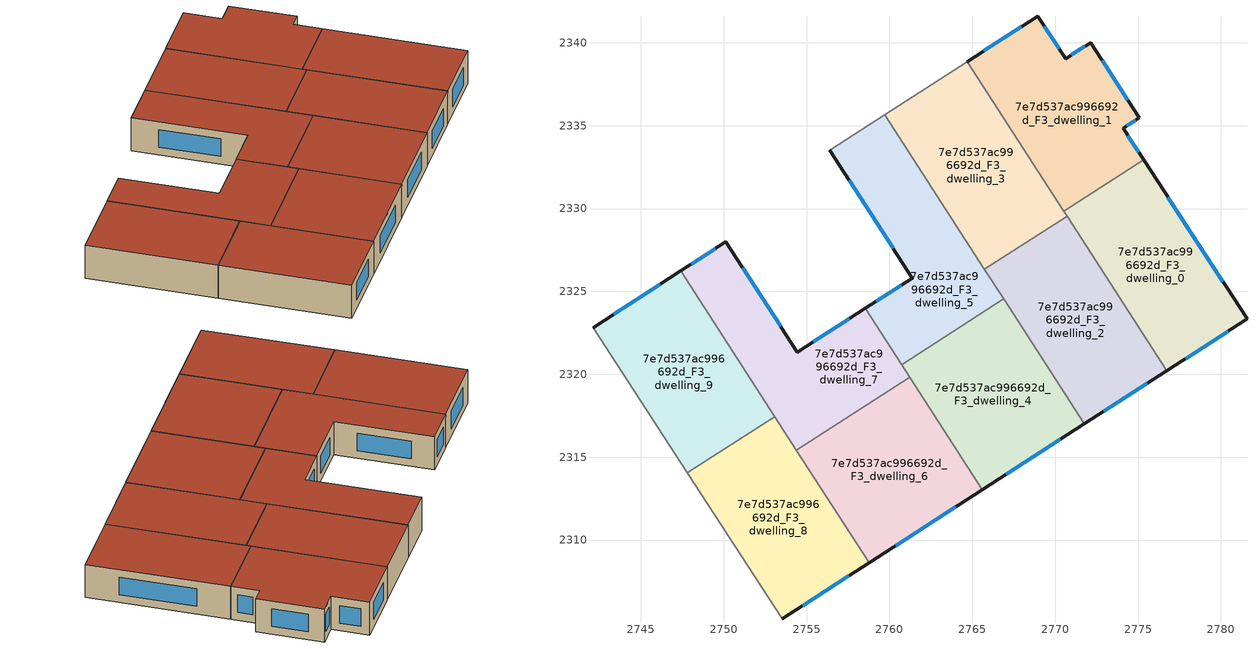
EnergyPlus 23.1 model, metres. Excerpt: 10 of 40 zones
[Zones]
7e7d537ac996692d_F3_dwelling_0
 floor to 7e7d537ac996692d_F2_dwelling_0 (EU_floor_Construction): 2775.33,2332.94 2781.57,2323.34 2776.73,2320.22 2770.52,2329.84 z9
 wall outside (EU_wall_Construction): 2776.73,2320.22 2781.57,2323.34 2775.33,2332.94 z9:12
 wall to 7e7d537ac996692d_F3_dwelling_1 (EU_wall_Construction): 2775.33,2332.94 2770.52,2329.84 z9:12
 wall to 7e7d537ac996692d_F3_dwelling_2 (EU_wall_Construction): 2770.71,2329.54 2776.73,2320.22 z9:12
 wall to 7e7d537ac996692d_F3_dwelling_3 (EU_wall_Construction): 2770.52,2329.84 2770.71,2329.54 z9:12
 window (EU_Window_Construction): 2780.11,2325.6 2776.8,2330.69 / 2777.87,2320.95 2780.44,2322.61 z9.7:11.3
 roof outside (EU_roof_Construction): 2781.57,2323.34 2775.33,2332.94 2770.52,2329.84 2776.73,2320.22 z12
7e7d537ac996692d_F3_dwelling_1
 floor to 7e7d537ac996692d_F2_dwelling_1 (EU_floor_Construction): 2772.14,2340.01 2775.08,2335.47 2774.1,2334.84 2775.33,2332.94 2770.52,2329.84 2764.7,2338.87 2768.96,2341.62 2770.63,2339.04 z9
 wall outside (EU_wall_Construction): 2775.33,2332.94 2774.1,2334.84 2775.08,2335.47 2772.14,2340.01 2770.63,2339.04 2768.96,2341.62 2764.7,2338.87 z9:12
 wall to 7e7d537ac996692d_F3_dwelling_3 (EU_wall_Construction): 2764.7,2338.87 2770.52,2329.84 z9:12
 window (EU_Window_Construction): 2770.24,2339.64 2769.35,2341.01 / 2771.78,2339.78 2770.98,2339.27 / 2774.39,2336.54 2772.83,2338.95 / 2774.33,2334.99 2774.85,2335.32 / 2775.04,2333.39 2774.39,2334.39 / 2767.96,2340.97 2765.7,2339.51 z9.7:11.3
 roof outside (EU_roof_Construction): 2775.33,2332.94 2774.1,2334.84 2775.08,2335.47 2772.14,2340.01 2770.63,2339.04 2768.96,2341.62 2764.7,2338.87 2770.52,2329.84 z12
7e7d537ac996692d_F3_dwelling_2
 floor to 7e7d537ac996692d_F2_dwelling_2 (EU_floor_Construction): 2770.71,2329.54 2776.73,2320.22 2771.75,2317.01 2765.73,2326.33 z9
 wall outside (EU_wall_Construction): 2771.75,2317.01 2776.73,2320.22 z9:12
 wall to 7e7d537ac996692d_F3_dwelling_3 (EU_wall_Construction): 2770.71,2329.54 2765.73,2326.33 z9:12
 wall to 7e7d537ac996692d_F3_dwelling_4 (EU_wall_Construction): 2766.88,2324.55 2771.75,2317.01 z9:12
 wall to 7e7d537ac996692d_F3_dwelling_5 (EU_wall_Construction): 2765.74,2326.33 2766.88,2324.55 z9:12
 window (EU_Window_Construction): 2772.92,2317.76 2775.56,2319.47 z9.7:11.3
 roof outside (EU_roof_Construction): 2776.73,2320.22 2770.71,2329.54 2765.73,2326.33 2771.75,2317.01 z12
7e7d537ac996692d_F3_dwelling_3
 floor to 7e7d537ac996692d_F2_dwelling_3 (EU_floor_Construction): 2764.7,2338.87 2770.71,2329.54 2765.73,2326.33 2759.72,2335.65 z9
 wall adiabatic (EU_wall_Construction): 2764.7,2338.87 2759.72,2335.65 z9:12
 wall to 7e7d537ac996692d_F3_dwelling_5 (EU_wall_Construction): 2759.72,2335.65 2765.73,2326.33 z9:12
 roof outside (EU_roof_Construction): 2770.71,2329.54 2764.7,2338.87 2759.72,2335.65 2765.73,2326.33 z12
7e7d537ac996692d_F3_dwelling_4
 floor to 7e7d537ac996692d_F2_dwelling_4 (EU_floor_Construction): 2766.88,2324.55 2771.75,2317.01 2765.6,2313.04 2760.73,2320.58 z9
 wall outside (EU_wall_Construction): 2765.6,2313.04 2771.75,2317.01 z9:12
 wall to 7e7d537ac996692d_F3_dwelling_5 (EU_wall_Construction): 2766.88,2324.55 2760.73,2320.58 z9:12
 wall to 7e7d537ac996692d_F3_dwelling_6 (EU_wall_Construction): 2761.21,2319.84 2765.6,2313.04 z9:12
 wall to 7e7d537ac996692d_F3_dwelling_7 (EU_wall_Construction): 2760.73,2320.58 2761.21,2319.84 z9:12
 window (EU_Window_Construction): 2767.05,2313.97 2770.31,2316.07 z9.7:11.3
 roof outside (EU_roof_Construction): 2771.75,2317.01 2766.88,2324.55 2760.73,2320.58 2765.6,2313.04 z12
7e7d537ac996692d_F3_dwelling_5
 floor to 7e7d537ac996692d_F2_dwelling_5 (EU_floor_Construction): 2759.72,2335.65 2766.88,2324.55 2760.73,2320.58 2758.54,2323.97 2761.39,2325.81 2756.39,2333.51 z9
 wall outside (EU_wall_Construction): 2756.39,2333.51 2761.39,2325.81 2758.54,2323.97 z9:12
 wall adiabatic (EU_wall_Construction): 2759.72,2335.65 2756.39,2333.51 z9:12
 wall to 7e7d537ac996692d_F3_dwelling_7 (EU_wall_Construction): 2758.54,2323.97 2760.73,2320.58 z9:12
 window (EU_Window_Construction): 2760.72,2325.38 2759.21,2324.41 / 2757.57,2331.7 2760.22,2327.62 z9.7:11.3
 roof outside (EU_roof_Construction): 2766.88,2324.55 2759.72,2335.65 2756.39,2333.51 2761.39,2325.81 2758.54,2323.97 2760.73,2320.58 z12
7e7d537ac996692d_F3_dwelling_6
 floor to 7e7d537ac996692d_F2_dwelling_6 (EU_floor_Construction): 2761.21,2319.84 2765.6,2313.04 2758.78,2308.63 2754.39,2315.43 z9
 wall outside (EU_wall_Construction): 2758.78,2308.63 2765.6,2313.04 z9:12
 wall to 7e7d537ac996692d_F3_dwelling_7 (EU_wall_Construction): 2761.21,2319.84 2754.39,2315.43 z9:12
 wall to 7e7d537ac996692d_F3_dwelling_8 (EU_wall_Construction): 2754.39,2315.43 2758.78,2308.63 z9:12
 window (EU_Window_Construction): 2760.38,2309.67 2764,2312 z9.7:11.3
 roof outside (EU_roof_Construction): 2765.6,2313.04 2761.21,2319.84 2754.39,2315.43 2758.78,2308.63 z12
7e7d537ac996692d_F3_dwelling_7
 floor to 7e7d537ac996692d_F2_dwelling_7 (EU_floor_Construction): 2758.54,2323.97 2761.21,2319.84 2754.39,2315.43 2747.41,2326.24 2750.13,2327.99 2754.45,2321.33 z9
 wall outside (EU_wall_Construction): 2758.54,2323.97 2754.45,2321.33 2750.13,2327.99 2747.41,2326.24 z9:12
 wall to 7e7d537ac996692d_F3_dwelling_9 (EU_wall_Construction): 2747.41,2326.24 2753.08,2317.45 z9:12
 wall to 7e7d537ac996692d_F3_dwelling_8 (EU_wall_Construction): 2753.08,2317.45 2754.39,2315.43 z9:12
 window (EU_Window_Construction): 2753.44,2322.9 2751.15,2326.43 / 2757.58,2323.35 2755.41,2321.95 / 2749.49,2327.58 2748.05,2326.65 z9.7:11.3
 roof outside (EU_roof_Construction): 2761.21,2319.84 2758.54,2323.97 2754.45,2321.33 2750.13,2327.99 2747.41,2326.24 2754.39,2315.43 z12
7e7d537ac996692d_F3_dwelling_8
 floor to 7e7d537ac996692d_F2_dwelling_8 (EU_floor_Construction): 2753.08,2317.45 2758.78,2308.63 2753.53,2305.24 2747.81,2314.05 z9
 wall outside (EU_wall_Construction): 2753.53,2305.24 2758.78,2308.63 z9:12
 wall adiabatic (EU_wall_Construction): 2747.81,2314.05 2753.53,2305.24 z9:12
 wall to 7e7d537ac996692d_F3_dwelling_9 (EU_wall_Construction): 2753.08,2317.45 2747.81,2314.05 z9:12
 window (EU_Window_Construction): 2754.76,2306.04 2757.54,2307.84 z9.7:11.3
 roof outside (EU_roof_Construction): 2758.78,2308.63 2753.08,2317.45 2747.81,2314.05 2753.53,2305.24 z12
7e7d537ac996692d_F3_dwelling_9
 floor to 7e7d537ac996692d_F2_dwelling_9 (EU_floor_Construction): 2747.41,2326.24 2753.08,2317.45 2747.81,2314.05 2742.12,2322.82 z9
 wall outside (EU_wall_Construction): 2747.41,2326.24 2742.12,2322.82 z9:12
 wall adiabatic (EU_wall_Construction): 2742.12,2322.82 2747.81,2314.05 z9:12
 window (EU_Window_Construction): 2746.17,2325.43 2743.36,2323.62 z9.7:11.3
 roof outside (EU_roof_Construction): 2753.08,2317.45 2747.41,2326.24 2742.12,2322.82 2747.81,2314.05 z12
[Building]
EU S2 Campaign: North Axis=0; Terrain=City; Solar Distribution=FullExterior
[Site:Location]
Budapest.Ferenc.Liszt.Intl.AP: Latitude=47.437; Longitude=19.256; Time Zone=1; Elevation=185
[SizingPeriod:WeatherFileDays]
AnnualSizingPeriod: Begin Month=1; Begin Day of Month=1; End Month=12; End Day of Month=31; Day of Week for Start Day=Monday; Use Weather File Daylight Saving Period=No; Use Weather File Rain and Snow Indicators=No
[MATERIAL]
EU_InternalMass_Material: Roughness=MediumRough; Thickness=0.1; Conductivity=1; Density=1800; Specific Heat=900; Thermal Absorptance=0.9; Solar Absorptance=0.7; Visible Absorptance=0.7
[MATERIAL:NOMASS] Roughness=MediumRough; Thermal Absorptance=0.9; Solar Absorptance=0.7; Visible Absorptance=0.7
Name | Thermal Resistance
EU_wall_NoMass | 0.832559
EU_roof_NoMass | 1.39638
EU_floor_NoMass | 0.872794
[WINDOWMATERIAL:SIMPLEGLAZINGSYSTEM]
EU_Window_SimpleGlazing: UFactor=2.79869; Solar Heat Gain Coefficient=0.75; Visible Transmittance=0.75
[CONSTRUCTION]
EU_wall_Construction: EU_wall_NoMass
EU_roof_Construction: EU_roof_NoMass
EU_floor_Construction: EU_floor_NoMass
EU_Window_Construction: EU_Window_SimpleGlazing
EU_InternalMass_Construction: EU_InternalMass_Material
[ZONE] Type=1; Multiplier=1; Ceiling Height=autocalculate; Floor Area=autocalculate; Part of Total Floor Area=Yes
Name | Volume
7e7d537ac996692d_F3_dwelling_0 | 197.239
7e7d537ac996692d_F3_dwelling_1 | 197.236
7e7d537ac996692d_F3_dwelling_2; 7e7d537ac996692d_F3_dwelling_3 | 197.257
7e7d537ac996692d_F3_dwelling_4 | 197.229
7e7d537ac996692d_F3_dwelling_5; 7e7d537ac996692d_F3_dwelling_6 | 197.231
7e7d537ac996692d_F3_dwelling_7 | 197.228
7e7d537ac996692d_F3_dwelling_8 | 197.262
7e7d537ac996692d_F3_dwelling_9 | 197.261
[INTERNALMASS] Construction=EU_InternalMass_Construction
Name | Zone or ZoneList | Surface Area
7e7d537ac996692d_F3_dwelling_0_EU_InternalMass | 7e7d537ac996692d_F3_dwelling_0 | 65.7458
7e7d537ac996692d_F3_dwelling_1_EU_InternalMass | 7e7d537ac996692d_F3_dwelling_1 | 65.747
7e7d537ac996692d_F3_dwelling_2_EU_InternalMass | 7e7d537ac996692d_F3_dwelling_2 | 65.7503
7e7d537ac996692d_F3_dwelling_3_EU_InternalMass | 7e7d537ac996692d_F3_dwelling_3 | 65.7544
7e7d537ac996692d_F3_dwelling_4_EU_InternalMass | 7e7d537ac996692d_F3_dwelling_4 | 65.7418
7e7d537ac996692d_F3_dwelling_5_EU_InternalMass | 7e7d537ac996692d_F3_dwelling_5 | 65.7441
7e7d537ac996692d_F3_dwelling_6_EU_InternalMass | 7e7d537ac996692d_F3_dwelling_6 | 65.7447
7e7d537ac996692d_F3_dwelling_7_EU_InternalMass | 7e7d537ac996692d_F3_dwelling_7 | 65.7425
7e7d537ac996692d_F3_dwelling_8_EU_InternalMass | 7e7d537ac996692d_F3_dwelling_8 | 65.7537
7e7d537ac996692d_F3_dwelling_9_EU_InternalMass | 7e7d537ac996692d_F3_dwelling_9 | 65.7532
[OTHEREQUIPMENT] Fuel Type=Electricity; Design Level Calculation Method=Watts/Area; Power per Zone Floor Area=1; Fraction Latent=0; Fraction Radiant=0; Fraction Lost=0; Carbon Dioxide Generation Rate=0; EndUse Subcategory=EU_Step8_InternalGains
Name | Zone or ZoneList or Space or SpaceList | Schedule
EU_Step8_InternalGain_7e7d537ac996692d_F3_dwelling_0_f000 | 7e7d537ac996692d_F3_dwelling_0 | EU_Step8_GainSchedule_7e7d537ac996692d_F3_dwelling_0_f000
EU_Step8_InternalGain_7e7d537ac996692d_F3_dwelling_1_f000 | 7e7d537ac996692d_F3_dwelling_1 | EU_Step8_GainSchedule_7e7d537ac996692d_F3_dwelling_1_f000
EU_Step8_InternalGain_7e7d537ac996692d_F3_dwelling_2_f000 | 7e7d537ac996692d_F3_dwelling_2 | EU_Step8_GainSchedule_7e7d537ac996692d_F3_dwelling_2_f000
EU_Step8_InternalGain_7e7d537ac996692d_F3_dwelling_3_f000 | 7e7d537ac996692d_F3_dwelling_3 | EU_Step8_GainSchedule_7e7d537ac996692d_F3_dwelling_3_f000
EU_Step8_InternalGain_7e7d537ac996692d_F3_dwelling_4_f000 | 7e7d537ac996692d_F3_dwelling_4 | EU_Step8_GainSchedule_7e7d537ac996692d_F3_dwelling_4_f000
EU_Step8_InternalGain_7e7d537ac996692d_F3_dwelling_5_f000 | 7e7d537ac996692d_F3_dwelling_5 | EU_Step8_GainSchedule_7e7d537ac996692d_F3_dwelling_5_f000
EU_Step8_InternalGain_7e7d537ac996692d_F3_dwelling_6_f000 | 7e7d537ac996692d_F3_dwelling_6 | EU_Step8_GainSchedule_7e7d537ac996692d_F3_dwelling_6_f000
EU_Step8_InternalGain_7e7d537ac996692d_F3_dwelling_7_f000 | 7e7d537ac996692d_F3_dwelling_7 | EU_Step8_GainSchedule_7e7d537ac996692d_F3_dwelling_7_f000
EU_Step8_InternalGain_7e7d537ac996692d_F3_dwelling_8_f000 | 7e7d537ac996692d_F3_dwelling_8 | EU_Step8_GainSchedule_7e7d537ac996692d_F3_dwelling_8_f000
EU_Step8_InternalGain_7e7d537ac996692d_F3_dwelling_9_f000 | 7e7d537ac996692d_F3_dwelling_9 | EU_Step8_GainSchedule_7e7d537ac996692d_F3_dwelling_9_f000
[ZONEVENTILATION:DESIGNFLOWRATE] Schedule=EU_AlwaysOn; Design Flow Rate Calculation Method=AirChanges/Hour; Air Changes per Hour=0.475469; Ventilation Type=Natural; Fan Pressure Rise=0; Fan Total Efficiency=1; Constant Term Coefficient=1; Temperature Term Coefficient=0; Velocity Term Coefficient=0; Velocity Squared Term Coefficient=0; Minimum Indoor Temperature=-100; Maximum Indoor Temperature=100; Delta Temperature=-100; Minimum Outdoor Temperature=-100; Maximum Outdoor Temperature=100; Maximum Wind Speed=40
Name | Zone or ZoneList or Space or SpaceList
EU_ConstantAir_7e7d537ac996692d_F3_dwelling_0 | 7e7d537ac996692d_F3_dwelling_0
EU_ConstantAir_7e7d537ac996692d_F3_dwelling_1 | 7e7d537ac996692d_F3_dwelling_1
EU_ConstantAir_7e7d537ac996692d_F3_dwelling_2 | 7e7d537ac996692d_F3_dwelling_2
EU_ConstantAir_7e7d537ac996692d_F3_dwelling_3 | 7e7d537ac996692d_F3_dwelling_3
EU_ConstantAir_7e7d537ac996692d_F3_dwelling_4 | 7e7d537ac996692d_F3_dwelling_4
EU_ConstantAir_7e7d537ac996692d_F3_dwelling_5 | 7e7d537ac996692d_F3_dwelling_5
EU_ConstantAir_7e7d537ac996692d_F3_dwelling_6 | 7e7d537ac996692d_F3_dwelling_6
EU_ConstantAir_7e7d537ac996692d_F3_dwelling_7 | 7e7d537ac996692d_F3_dwelling_7
EU_ConstantAir_7e7d537ac996692d_F3_dwelling_8 | 7e7d537ac996692d_F3_dwelling_8
EU_ConstantAir_7e7d537ac996692d_F3_dwelling_9 | 7e7d537ac996692d_F3_dwelling_9
[HVACTEMPLATE:THERMOSTAT] Constant Heating Setpoint=20; Constant Cooling Setpoint=50
EU_HeatOnly_7e7d537ac996692d_F0_dwelling_0; EU_HeatOnly_7e7d537ac996692d_F0_dwelling_1; EU_HeatOnly_7e7d537ac996692d_F0_dwelling_2; EU_HeatOnly_7e7d537ac996692d_F0_dwelling_3; EU_HeatOnly_7e7d537ac996692d_F0_dwelling_4; EU_HeatOnly_7e7d537ac996692d_F0_dwelling_5; EU_HeatOnly_7e7d537ac996692d_F0_dwelling_6; EU_HeatOnly_7e7d537ac996692d_F0_dwelling_7; EU_HeatOnly_7e7d537ac996692d_F0_dwelling_8; EU_HeatOnly_7e7d537ac996692d_F0_dwelling_9; EU_HeatOnly_7e7d537ac996692d_F1_dwelling_0; EU_HeatOnly_7e7d537ac996692d_F1_dwelling_1; EU_HeatOnly_7e7d537ac996692d_F1_dwelling_2; EU_HeatOnly_7e7d537ac996692d_F1_dwelling_3; EU_HeatOnly_7e7d537ac996692d_F1_dwelling_4; EU_HeatOnly_7e7d537ac996692d_F1_dwelling_5; EU_HeatOnly_7e7d537ac996692d_F1_dwelling_6; EU_HeatOnly_7e7d537ac996692d_F1_dwelling_7; EU_HeatOnly_7e7d537ac996692d_F1_dwelling_8; EU_HeatOnly_7e7d537ac996692d_F1_dwelling_9; EU_HeatOnly_7e7d537ac996692d_F2_dwelling_0; EU_HeatOnly_7e7d537ac996692d_F2_dwelling_1; EU_HeatOnly_7e7d537ac996692d_F2_dwelling_2; EU_HeatOnly_7e7d537ac996692d_F2_dwelling_3; EU_HeatOnly_7e7d537ac996692d_F2_dwelling_4; EU_HeatOnly_7e7d537ac996692d_F2_dwelling_5; EU_HeatOnly_7e7d537ac996692d_F2_dwelling_6; EU_HeatOnly_7e7d537ac996692d_F2_dwelling_7; EU_HeatOnly_7e7d537ac996692d_F2_dwelling_8; EU_HeatOnly_7e7d537ac996692d_F2_dwelling_9; EU_HeatOnly_7e7d537ac996692d_F3_dwelling_0; EU_HeatOnly_7e7d537ac996692d_F3_dwelling_1; EU_HeatOnly_7e7d537ac996692d_F3_dwelling_2; EU_HeatOnly_7e7d537ac996692d_F3_dwelling_3; EU_HeatOnly_7e7d537ac996692d_F3_dwelling_4; EU_HeatOnly_7e7d537ac996692d_F3_dwelling_5; EU_HeatOnly_7e7d537ac996692d_F3_dwelling_6; EU_HeatOnly_7e7d537ac996692d_F3_dwelling_7; EU_HeatOnly_7e7d537ac996692d_F3_dwelling_8; EU_HeatOnly_7e7d537ac996692d_F3_dwelling_9
[HVACTEMPLATE:ZONE:IDEALLOADSAIRSYSTEM] System Availability Schedule=EU_AlwaysOn; Maximum Heating Supply Air Temperature=50; Minimum Cooling Supply Air Temperature=13; Maximum Heating Supply Air Humidity Ratio=0.0156; Minimum Cooling Supply Air Humidity Ratio=0.0077; Heating Limit=NoLimit; Cooling Limit=NoLimit; Heating Availability Schedule=EU_AlwaysOn; Cooling Availability Schedule=EU_CoolingOff; Dehumidification Control Type=ConstantSensibleHeatRatio; Cooling Sensible Heat Ratio=0.7; Dehumidification Setpoint=60; Humidification Control Type=None; Humidification Setpoint=30; Outdoor Air Method=None; Outdoor Air Flow Rate per Person=0.00944; Outdoor Air Flow Rate per Zone Floor Area=0; Outdoor Air Flow Rate per Zone=0; Demand Controlled Ventilation Type=None; Outdoor Air Economizer Type=NoEconomizer; Heat Recovery Type=None; Sensible Heat Recovery Effectiveness=0.7; Latent Heat Recovery Effectiveness=0.65
Name | Template Thermostat
7e7d537ac996692d_F3_dwelling_0 | EU_HeatOnly_7e7d537ac996692d_F3_dwelling_0
7e7d537ac996692d_F3_dwelling_1 | EU_HeatOnly_7e7d537ac996692d_F3_dwelling_1
7e7d537ac996692d_F3_dwelling_2 | EU_HeatOnly_7e7d537ac996692d_F3_dwelling_2
7e7d537ac996692d_F3_dwelling_3 | EU_HeatOnly_7e7d537ac996692d_F3_dwelling_3
7e7d537ac996692d_F3_dwelling_4 | EU_HeatOnly_7e7d537ac996692d_F3_dwelling_4
7e7d537ac996692d_F3_dwelling_5 | EU_HeatOnly_7e7d537ac996692d_F3_dwelling_5
7e7d537ac996692d_F3_dwelling_6 | EU_HeatOnly_7e7d537ac996692d_F3_dwelling_6
7e7d537ac996692d_F3_dwelling_7 | EU_HeatOnly_7e7d537ac996692d_F3_dwelling_7
7e7d537ac996692d_F3_dwelling_8 | EU_HeatOnly_7e7d537ac996692d_F3_dwelling_8
7e7d537ac996692d_F3_dwelling_9 | EU_HeatOnly_7e7d537ac996692d_F3_dwelling_9
[SIZING:ZONE] Zone Cooling Design Supply Air Temperature Input Method=SupplyAirTemperature; Zone Cooling Design Supply Air Temperature=13; Zone Heating Design Supply Air Temperature Input Method=SupplyAirTemperature; Zone Heating Design Supply Air Temperature=50; Zone Cooling Design Supply Air Humidity Ratio=0.008; Zone Heating Design Supply Air Humidity Ratio=0.008; Cooling Design Air Flow Method=DesignDay; Cooling Design Air Flow Rate=0; Cooling Minimum Air Flow per Zone Floor Area=0.000762; Cooling Minimum Air Flow=0; Cooling Minimum Air Flow Fraction=0.2; Heating Design Air Flow Method=DesignDay; Heating Design Air Flow Rate=0; Heating Maximum Air Flow per Zone Floor Area=0.002032; Heating Maximum Air Flow=0.141576; Heating Maximum Air Flow Fraction=0.3; Account for Dedicated Outdoor Air System=No; Dedicated Outdoor Air System Control Strategy=NeutralSupplyAir; Dedicated Outdoor Air Low Setpoint Temperature for Design=autosize; Dedicated Outdoor Air High Setpoint Temperature for Design=autosize; Zone Load Sizing Method=Sensible Load Only No Latent Load; Zone Latent Cooling Design Supply Air Humidity Ratio Input Method=HumidityRatioDifference; Zone Cooling Design Supply Air Humidity Ratio Difference=0.005; Zone Latent Heating Design Supply Air Humidity Ratio Input Method=HumidityRatioDifference; Zone Humidification Design Supply Air Humidity Ratio Difference=0.005
7e7d537ac996692d_F3_dwelling_0; 7e7d537ac996692d_F3_dwelling_1; 7e7d537ac996692d_F3_dwelling_2; 7e7d537ac996692d_F3_dwelling_3; 7e7d537ac996692d_F3_dwelling_4; 7e7d537ac996692d_F3_dwelling_5; 7e7d537ac996692d_F3_dwelling_6; 7e7d537ac996692d_F3_dwelling_7; 7e7d537ac996692d_F3_dwelling_8; 7e7d537ac996692d_F3_dwelling_9
[SCHEDULE:CONSTANT]
Name | Hourly Value
EU_AlwaysOn | 1
EU_CoolingOff | 0
[SCHEDULE:FILE] Column Number=1; Rows to Skip at Top=0; Number of Hours of Data=8760; Column Separator=Comma; Interpolate to Timestep=No; Minutes per Item=60; Adjust Schedule for Daylight Savings=Yes
Name | File
EU_Step8_GainSchedule_7e7d537ac996692d_F3_dwelling_0_f000 | ../../schedules/7e7d537ac996692d/7e7d537ac996692d_F3_dwelling_0_f000_gain.csv
EU_Step8_GainSchedule_7e7d537ac996692d_F3_dwelling_1_f000 | ../../schedules/7e7d537ac996692d/7e7d537ac996692d_F3_dwelling_1_f000_gain.csv
EU_Step8_GainSchedule_7e7d537ac996692d_F3_dwelling_2_f000 | ../../schedules/7e7d537ac996692d/7e7d537ac996692d_F3_dwelling_2_f000_gain.csv
EU_Step8_GainSchedule_7e7d537ac996692d_F3_dwelling_3_f000 | ../../schedules/7e7d537ac996692d/7e7d537ac996692d_F3_dwelling_3_f000_gain.csv
EU_Step8_GainSchedule_7e7d537ac996692d_F3_dwelling_4_f000 | ../../schedules/7e7d537ac996692d/7e7d537ac996692d_F3_dwelling_4_f000_gain.csv
EU_Step8_GainSchedule_7e7d537ac996692d_F3_dwelling_5_f000 | ../../schedules/7e7d537ac996692d/7e7d537ac996692d_F3_dwelling_5_f000_gain.csv
EU_Step8_GainSchedule_7e7d537ac996692d_F3_dwelling_6_f000 | ../../schedules/7e7d537ac996692d/7e7d537ac996692d_F3_dwelling_6_f000_gain.csv
EU_Step8_GainSchedule_7e7d537ac996692d_F3_dwelling_7_f000 | ../../schedules/7e7d537ac996692d/7e7d537ac996692d_F3_dwelling_7_f000_gain.csv
EU_Step8_GainSchedule_7e7d537ac996692d_F3_dwelling_8_f000 | ../../schedules/7e7d537ac996692d/7e7d537ac996692d_F3_dwelling_8_f000_gain.csv
EU_Step8_GainSchedule_7e7d537ac996692d_F3_dwelling_9_f000 | ../../schedules/7e7d537ac996692d/7e7d537ac996692d_F3_dwelling_9_f000_gain.csv
